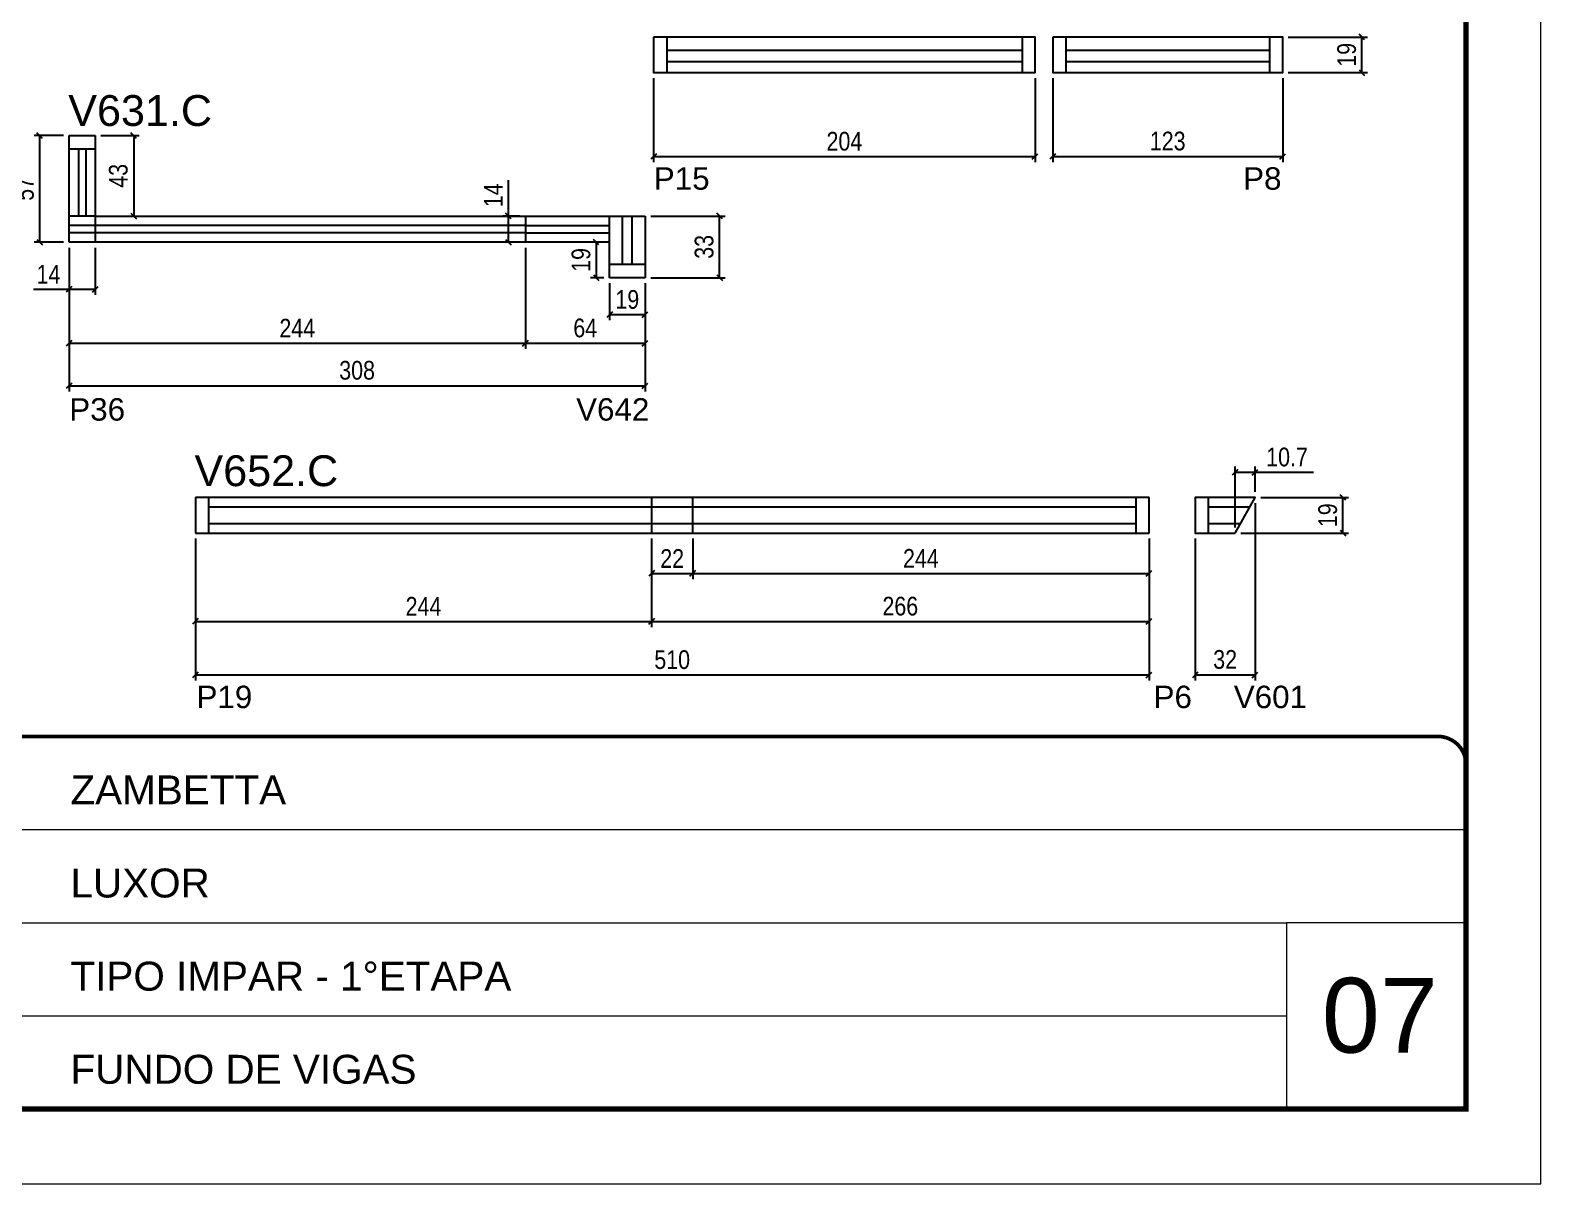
# Model space of a CAD drawing. Extents: x 1959 to 8212, y 239 to 4735.
# Drawn here: x 5819 to 6627, y 2537 to 3154 of the extents above; entities that cross this region are included whole.
import ezdxf

# ---------------------------------------------------------------- set-up
doc = ezdxf.new("R2010")
doc.units = 0
doc.linetypes.add('CONTINUO', pattern=[0])
doc.linetypes.add('DASHED', pattern=[0.75, 0.5, -0.25])
for name, color, linetype in [('5', 5, 'Continuous'), ('COTA', 241, 'Continuous'), ('NOMENCLATURA', 7, 'Continuous'), ('Painéis', 200, 'Continuous'), ('SARR_2.2x7', 40, 'Continuous'), ('SARR_EDITAR', 141, 'Continuous')]:
    doc.layers.add(name, color=color, linetype=linetype)
for name, color, linetype, lineweight in [('CARIMBO', 255, 'Continuous', 9), ('Folhas', 255, 'Continuous', 9), ('SARRAFO DE PRESSAO', 251, 'DASHED', 9)]:
    doc.layers.add(name, color=color, linetype=linetype, lineweight=lineweight)
doc.styles.add('ARIAL', font='arial.ttf')
doc.styles.add('COTA TECNICA', font='techl___.ttf', dxfattribs={"height": 10})
doc.styles.add('COTA TECNICA-50', font='techl___.ttf', dxfattribs={"height": 10})
doc.styles.get("Standard").update_dxf_attribs({"font": 'arial.ttf'})
doc.dimstyles.new('COTA PAINEL-50', dxfattribs={"dimtxt": 10, "dimasz": 3, "dimexe": 3, "dimexo": 3, "dimgap": 3, "dimtad": 1, "dimdec": 1, "dimzin": 12, "dimdsep": 46, "dimtxsty": 'COTA TECNICA-50', "dimblk1": 'OBLIQUE', "dimblk2": 'OBLIQUE', "dimsah": 1, "dimcen": 0.9, "dimclrd": 4, "dimclre": 4, "dimclrt": 240, "dimadec": 1, "dimazin": 3, "dimtfac": 1, "dimtdec": 1, "dimtmove": 0, "dimatfit": 3, "dimfxl": 1, "dimtolj": 1, "dimtzin": 12, "dimarcsym": 0})
doc.dimstyles.new('PAINEL', dxfattribs={"dimtxt": 10, "dimasz": 3, "dimexe": 3, "dimexo": 3, "dimgap": 3, "dimtad": 1, "dimdec": 1, "dimzin": 12, "dimdsep": 46, "dimtxsty": 'COTA TECNICA', "dimblk1": 'OBLIQUE', "dimblk2": 'OBLIQUE', "dimsah": 1, "dimcen": 0.9, "dimclrd": 4, "dimclre": 4, "dimclrt": 240, "dimadec": 1, "dimazin": 3, "dimtfac": 1, "dimtdec": 1, "dimtmove": 0, "dimatfit": 3, "dimfxl": 1, "dimtolj": 1, "dimtzin": 12, "dimarcsym": 0})

# ---------------------------------------------------------------- blocks, each defined once
blk = doc.blocks.new('9999999999')
at = {"color": 30, "linetype": 'CONTINUO'}
for p, q in [((98564.56, 34379.64), (99583.98, 34379.64)), ((98564.56, 34329.83), (99487.98, 34329.83)), ((99583.98, 34329.83), (99487.98, 34329.83)), ((99487.98, 34329.83), (99487.98, 34230.21)), ((98564.56, 34280.02), (99487.98, 34280.02))]:
    blk.add_line(p, q, dxfattribs=at)
at = {"color": 30, "linetype": 'CONTINUO', "const_width": 2}
blk.add_lwpolyline([(99583.98, 34230.21), (99583.98, 34414.45, 0.414214), (99568.98, 34429.45), (98228.98, 34429.45, 0.414214), (98213.98, 34414.45), (98213.98, 34245.21, 0.414214), (98228.98, 34230.21), (99583.98, 34230.21)], format="xyb", dxfattribs=at)
at = {"layer": 'Folhas'}
blk.add_lwpolyline([(98138.98, 34190.21), (99623.98, 34190.21), (99623.98, 35240.21), (98138.98, 35240.21)], close=True, dxfattribs=at)
at = {"layer": 'Folhas', "color": 30, "const_width": 3}
blk.add_lwpolyline([(98213.98, 34230.21), (99583.98, 34230.21), (99583.98, 35200.21), (98213.98, 35200.21)], close=True, dxfattribs=at)
at = {"color": 7, "linetype": 'Continuous', "ltscale": 5, "style": 'ARIAL'}
for s, height, p in [('ZAMBETTA', 15.483, (98837.68, 34393.13)), ('LUXOR', 15.483, (98837.68, 34343.32)), ('TIPO IMPAR - 1°ETAPA', 15.4829, (98837.68, 34293.51)), ('FUNDO DE VIGAS', 15.4829, (98837.68, 34243.7))]:
    blk.add_text(s, height=height, dxfattribs=at).set_placement(p)
blk = doc.blocks.new('_Oblique')
at = {"color": 0, "linetype": 'ByBlock', "lineweight": -2}
blk.add_line((-0.5, -0.5), (0.5, 0.5), dxfattribs=at)
blk = doc.blocks.new('*D97')
at = {"layer": 'COTA', "color": 4, "lineweight": -2, "transparency": 16777216}
for p, q in [((5837.26, 3097.24), (5821.52, 3097.24)), ((5824.52, 3040.24), (5824.52, 3097.24)), ((5837.26, 3040.24), (5821.52, 3040.24))]:
    blk.add_line(p, q, dxfattribs=at)
at = {"layer": 'Defpoints', "color": 0, "transparency": 16777216}
for p in [(5824.52, 3097.24), (5840.26, 3097.24), (5840.26, 3040.24)]:
    blk.add_point(p, dxfattribs=at)
at = {"layer": 'COTA', "color": 4, "lineweight": -2, "transparency": 16777216, "xscale": 3, "yscale": 3, "zscale": 3}
for p, rotation in [((5824.52, 3097.24), 90), ((5824.52, 3040.24), 270)]:
    blk.add_blockref('_Oblique', p, dxfattribs=dict(at, rotation=rotation))
at = {"layer": 'COTA', "color": 240, "transparency": 16777216, "insert": (5816.41, 3068.74), "char_height": 10, "attachment_point": 5, "rotation": 90, "style": 'COTA TECNICA'}
blk.add_mtext('\\A1;57', dxfattribs=at)
blk = doc.blocks.new('*D98')
at = {"layer": 'COTA', "color": 4, "lineweight": -2, "transparency": 16777216}
for p, q in [((6151.26, 3054.24), (6191.08, 3054.24)), ((6188.08, 3021.24), (6188.08, 3054.24)), ((6151.26, 3021.24), (6191.08, 3021.24))]:
    blk.add_line(p, q, dxfattribs=at)
at = {"layer": 'Defpoints', "color": 0, "transparency": 16777216}
for p in [(6148.26, 3054.24), (6188.08, 3054.24), (6148.26, 3021.24)]:
    blk.add_point(p, dxfattribs=at)
at = {"layer": 'COTA', "color": 4, "lineweight": -2, "transparency": 16777216, "xscale": 3, "yscale": 3, "zscale": 3}
for p, rotation in [((6188.08, 3054.24), 90), ((6188.08, 3021.24), 270)]:
    blk.add_blockref('_Oblique', p, dxfattribs=dict(at, rotation=rotation))
at = {"layer": 'COTA', "color": 240, "transparency": 16777216, "insert": (6179.86, 3037.74), "char_height": 10, "attachment_point": 5, "rotation": 90, "style": 'COTA TECNICA'}
blk.add_mtext('\\A1;33', dxfattribs=at)
blk = doc.blocks.new('*D95')
at = {"layer": 'COTA', "color": 4, "lineweight": -2, "transparency": 16777216}
for p, q in [((6129.26, 3018.24), (6129.26, 2998.45)), ((6148.26, 3018.24), (6148.26, 2998.45)), ((6148.26, 3001.45), (6129.26, 3001.45))]:
    blk.add_line(p, q, dxfattribs=at)
at = {"layer": 'Defpoints', "color": 0, "transparency": 16777216}
for p in [(6129.26, 3021.24), (6148.26, 3021.24), (6129.26, 3001.45)]:
    blk.add_point(p, dxfattribs=at)
at = {"layer": 'COTA', "color": 4, "lineweight": -2, "transparency": 16777216, "xscale": 3, "yscale": 3, "zscale": 3, "rotation": 180}
blk.add_blockref('_Oblique', (6129.26, 3001.45), dxfattribs=at)
at = {"layer": 'COTA', "color": 4, "lineweight": -2, "transparency": 16777216, "xscale": 3, "yscale": 3, "zscale": 3}
blk.add_blockref('_Oblique', (6148.26, 3001.45), dxfattribs=at)
at = {"layer": 'COTA', "color": 240, "transparency": 16777216, "insert": (6138.76, 3009.54), "char_height": 10, "attachment_point": 5, "style": 'COTA TECNICA'}
blk.add_mtext('\\A1;19', dxfattribs=at)
blk = doc.blocks.new('*D96')
at = {"layer": 'COTA', "color": 4, "lineweight": -2, "transparency": 16777216}
for p, q in [((6126.26, 3040.24), (6119.1, 3040.24)), ((6122.1, 3040.24), (6122.1, 3021.24)), ((6126.26, 3021.24), (6119.1, 3021.24))]:
    blk.add_line(p, q, dxfattribs=at)
at = {"layer": 'Defpoints', "color": 0, "transparency": 16777216}
for p in [(6129.26, 3040.24), (6122.1, 3021.24), (6129.26, 3021.24)]:
    blk.add_point(p, dxfattribs=at)
at = {"layer": 'COTA', "color": 4, "lineweight": -2, "transparency": 16777216, "xscale": 3, "yscale": 3, "zscale": 3}
for p, rotation in [((6122.1, 3040.24), 90), ((6122.1, 3021.24), 270)]:
    blk.add_blockref('_Oblique', p, dxfattribs=dict(at, rotation=rotation))
at = {"layer": 'COTA', "color": 240, "transparency": 16777216, "insert": (6114.02, 3030.74), "char_height": 10, "attachment_point": 5, "rotation": 90, "style": 'COTA TECNICA'}
blk.add_mtext('\\A1;19', dxfattribs=at)
blk = doc.blocks.new('*D94')
at = {"layer": 'COTA', "color": 4, "lineweight": -2, "transparency": 16777216}
for p, q in [((5857.26, 3097.24), (5877.8, 3097.24)), ((5874.8, 3097.24), (5874.8, 3054.24)), ((5857.26, 3054.24), (5877.8, 3054.24))]:
    blk.add_line(p, q, dxfattribs=at)
at = {"layer": 'Defpoints', "color": 0, "transparency": 16777216}
for p in [(5854.26, 3097.24), (5854.26, 3054.24), (5874.8, 3054.24)]:
    blk.add_point(p, dxfattribs=at)
at = {"layer": 'COTA', "color": 4, "lineweight": -2, "transparency": 16777216, "xscale": 3, "yscale": 3, "zscale": 3}
for p, rotation in [((5874.8, 3097.24), 90), ((5874.8, 3054.24), 270)]:
    blk.add_blockref('_Oblique', p, dxfattribs=dict(at, rotation=rotation))
at = {"layer": 'COTA', "color": 240, "transparency": 16777216, "insert": (5866.59, 3075.74), "char_height": 10, "attachment_point": 5, "rotation": 90, "style": 'COTA TECNICA'}
blk.add_mtext('\\A1;43', dxfattribs=at)
blk = doc.blocks.new('*D99')
at = {"layer": 'COTA', "color": 4, "lineweight": -2, "transparency": 16777216}
for p, q in [((6075.17, 3054.24), (6075.17, 3073.35)), ((6081.26, 3054.24), (6072.17, 3054.24)), ((6075.17, 3040.24), (6075.17, 3054.24)), ((6081.26, 3040.24), (6072.17, 3040.24))]:
    blk.add_line(p, q, dxfattribs=at)
at = {"layer": 'Defpoints', "color": 0, "transparency": 16777216}
for p in [(6075.17, 3054.24), (6084.26, 3054.24), (6084.26, 3040.24)]:
    blk.add_point(p, dxfattribs=at)
at = {"layer": 'COTA', "color": 4, "lineweight": -2, "transparency": 16777216, "xscale": 3, "yscale": 3, "zscale": 3}
for p, rotation in [((6075.17, 3054.24), 90), ((6075.17, 3040.24), 270)]:
    blk.add_blockref('_Oblique', p, dxfattribs=dict(at, rotation=rotation))
at = {"layer": 'COTA', "color": 240, "transparency": 16777216, "insert": (6067.09, 3065.3), "char_height": 10, "attachment_point": 5, "rotation": 90, "style": 'COTA TECNICA'}
blk.add_mtext('\\A1;14', dxfattribs=at)
blk = doc.blocks.new('*D100')
at = {"layer": 'COTA', "color": 4, "lineweight": -2, "transparency": 16777216}
for p, q in [((5840.26, 3037.24), (5840.26, 2960.42)), ((6148.26, 3018.24), (6148.26, 2960.42)), ((5840.26, 2963.42), (6148.26, 2963.42))]:
    blk.add_line(p, q, dxfattribs=at)
at = {"layer": 'Defpoints', "color": 0, "transparency": 16777216}
for p in [(5840.26, 3040.24), (6148.26, 3021.24), (6148.26, 2963.42)]:
    blk.add_point(p, dxfattribs=at)
at = {"layer": 'COTA', "color": 4, "lineweight": -2, "transparency": 16777216, "xscale": 3, "yscale": 3, "zscale": 3, "rotation": 180}
blk.add_blockref('_Oblique', (5840.26, 2963.42), dxfattribs=at)
at = {"layer": 'COTA', "color": 4, "lineweight": -2, "transparency": 16777216, "xscale": 3, "yscale": 3, "zscale": 3}
blk.add_blockref('_Oblique', (6148.26, 2963.42), dxfattribs=at)
at = {"layer": 'COTA', "color": 240, "transparency": 16777216, "insert": (5994.26, 2971.67), "char_height": 10, "attachment_point": 5, "style": 'COTA TECNICA'}
blk.add_mtext('\\A1;308', dxfattribs=at)
blk = doc.blocks.new('*D101')
at = {"layer": 'COTA', "color": 4, "lineweight": -2, "transparency": 16777216}
for p, q in [((5840.26, 3037.24), (5840.26, 3012.02)), ((5854.26, 3037.24), (5854.26, 3012.02)), ((5840.26, 3015.02), (5821.14, 3015.02)), ((5854.26, 3015.02), (5840.26, 3015.02))]:
    blk.add_line(p, q, dxfattribs=at)
at = {"layer": 'Defpoints', "color": 0, "transparency": 16777216}
for p in [(5840.26, 3040.24), (5854.26, 3040.24), (5840.26, 3015.02)]:
    blk.add_point(p, dxfattribs=at)
at = {"layer": 'COTA', "color": 4, "lineweight": -2, "transparency": 16777216, "xscale": 3, "yscale": 3, "zscale": 3, "rotation": 180}
blk.add_blockref('_Oblique', (5840.26, 3015.02), dxfattribs=at)
at = {"layer": 'COTA', "color": 4, "lineweight": -2, "transparency": 16777216, "xscale": 3, "yscale": 3, "zscale": 3}
blk.add_blockref('_Oblique', (5854.26, 3015.02), dxfattribs=at)
at = {"layer": 'COTA', "color": 240, "transparency": 16777216, "insert": (5829.2, 3023.09), "char_height": 10, "attachment_point": 5, "style": 'COTA TECNICA'}
blk.add_mtext('\\A1;14', dxfattribs=at)
blk = doc.blocks.new('*D102')
at = {"layer": 'COTA', "color": 4, "lineweight": -2, "transparency": 16777216}
for p, q in [((5840.26, 3037.24), (5840.26, 2983.2)), ((6084.26, 3037.24), (6084.26, 2983.2)), ((5840.26, 2986.2), (6084.26, 2986.2))]:
    blk.add_line(p, q, dxfattribs=at)
at = {"layer": 'Defpoints', "color": 0, "transparency": 16777216}
for p in [(5840.26, 3040.24), (6084.26, 3040.24), (6084.26, 2986.2)]:
    blk.add_point(p, dxfattribs=at)
at = {"layer": 'COTA', "color": 4, "lineweight": -2, "transparency": 16777216, "xscale": 3, "yscale": 3, "zscale": 3, "rotation": 180}
blk.add_blockref('_Oblique', (5840.26, 2986.2), dxfattribs=at)
at = {"layer": 'COTA', "color": 4, "lineweight": -2, "transparency": 16777216, "xscale": 3, "yscale": 3, "zscale": 3}
blk.add_blockref('_Oblique', (6084.26, 2986.2), dxfattribs=at)
at = {"layer": 'COTA', "color": 240, "transparency": 16777216, "insert": (5962.26, 2994.27), "char_height": 10, "attachment_point": 5, "style": 'COTA TECNICA'}
blk.add_mtext('\\A1;244', dxfattribs=at)
blk = doc.blocks.new('*D103')
at = {"layer": 'COTA', "color": 4, "lineweight": -2, "transparency": 16777216}
for p, q in [((6084.26, 3037.24), (6084.26, 2983.2)), ((6148.26, 3018.24), (6148.26, 2983.2)), ((6084.26, 2986.2), (6148.26, 2986.2))]:
    blk.add_line(p, q, dxfattribs=at)
at = {"layer": 'Defpoints', "color": 0, "transparency": 16777216}
for p in [(6084.26, 3040.24), (6148.26, 3021.24), (6148.26, 2986.2)]:
    blk.add_point(p, dxfattribs=at)
at = {"layer": 'COTA', "color": 4, "lineweight": -2, "transparency": 16777216, "xscale": 3, "yscale": 3, "zscale": 3, "rotation": 180}
blk.add_blockref('_Oblique', (6084.26, 2986.2), dxfattribs=at)
at = {"layer": 'COTA', "color": 4, "lineweight": -2, "transparency": 16777216, "xscale": 3, "yscale": 3, "zscale": 3}
blk.add_blockref('_Oblique', (6148.26, 2986.2), dxfattribs=at)
at = {"layer": 'COTA', "color": 240, "transparency": 16777216, "insert": (6116.26, 2994.3), "char_height": 10, "attachment_point": 5, "style": 'COTA TECNICA'}
blk.add_mtext('\\A1;64', dxfattribs=at)
blk = doc.blocks.new('*D147')
at = {"layer": 'COTA', "color": 4, "linetype": 'ByBlock', "lineweight": -2, "transparency": 16777216}
for p, q in [((5907.75, 2881.7), (5907.75, 2805.8)), ((6417.75, 2881.7), (6417.75, 2805.8)), ((5907.75, 2808.8), (6417.75, 2808.8))]:
    blk.add_line(p, q, dxfattribs=at)
at = {"layer": 'Defpoints', "color": 0, "linetype": 'ByBlock', "transparency": 16777216}
for p in [(5907.75, 2884.7), (6417.75, 2884.7), (6417.75, 2808.8)]:
    blk.add_point(p, dxfattribs=at)
at = {"layer": 'COTA', "color": 4, "linetype": 'ByBlock', "lineweight": -2, "transparency": 16777216, "xscale": 3, "yscale": 3, "zscale": 3, "rotation": 180}
blk.add_blockref('_Oblique', (5907.75, 2808.8), dxfattribs=at)
at = {"layer": 'COTA', "color": 4, "linetype": 'ByBlock', "lineweight": -2, "transparency": 16777216, "xscale": 3, "yscale": 3, "zscale": 3}
blk.add_blockref('_Oblique', (6417.75, 2808.8), dxfattribs=at)
at = {"layer": 'COTA', "color": 240, "linetype": 'ByBlock', "transparency": 16777216, "insert": (6162.75, 2816.91), "char_height": 10, "attachment_point": 5, "style": 'COTA TECNICA-50'}
blk.add_mtext('\\A1;510', dxfattribs=at)
blk = doc.blocks.new('*D148')
at = {"layer": 'COTA', "color": 4, "lineweight": -2, "transparency": 16777216}
for p, q in [((5907.75, 2881.7), (5907.75, 2834.42)), ((6151.75, 2881.7), (6151.75, 2834.42)), ((5907.75, 2837.42), (6151.75, 2837.42))]:
    blk.add_line(p, q, dxfattribs=at)
at = {"layer": 'Defpoints', "color": 0, "transparency": 16777216}
for p in [(5907.75, 2884.7), (6151.75, 2884.7), (6151.75, 2837.42)]:
    blk.add_point(p, dxfattribs=at)
at = {"layer": 'COTA', "color": 4, "lineweight": -2, "transparency": 16777216, "xscale": 3, "yscale": 3, "zscale": 3, "rotation": 180}
blk.add_blockref('_Oblique', (5907.75, 2837.42), dxfattribs=at)
at = {"layer": 'COTA', "color": 4, "lineweight": -2, "transparency": 16777216, "xscale": 3, "yscale": 3, "zscale": 3}
blk.add_blockref('_Oblique', (6151.75, 2837.42), dxfattribs=at)
at = {"layer": 'COTA', "color": 240, "transparency": 16777216, "insert": (6029.75, 2845.49), "char_height": 10, "attachment_point": 5, "style": 'COTA TECNICA'}
blk.add_mtext('\\A1;244', dxfattribs=at)
blk = doc.blocks.new('*D149')
at = {"layer": 'COTA', "color": 4, "lineweight": -2, "transparency": 16777216}
for p, q in [((6151.75, 2881.7), (6151.75, 2834.42)), ((6417.75, 2881.7), (6417.75, 2834.42)), ((6151.75, 2837.42), (6417.75, 2837.42))]:
    blk.add_line(p, q, dxfattribs=at)
at = {"layer": 'Defpoints', "color": 0, "transparency": 16777216}
for p in [(6151.75, 2884.7), (6417.75, 2884.7), (6417.75, 2837.42)]:
    blk.add_point(p, dxfattribs=at)
at = {"layer": 'COTA', "color": 4, "lineweight": -2, "transparency": 16777216, "xscale": 3, "yscale": 3, "zscale": 3, "rotation": 180}
blk.add_blockref('_Oblique', (6151.75, 2837.42), dxfattribs=at)
at = {"layer": 'COTA', "color": 4, "lineweight": -2, "transparency": 16777216, "xscale": 3, "yscale": 3, "zscale": 3}
blk.add_blockref('_Oblique', (6417.75, 2837.42), dxfattribs=at)
at = {"layer": 'COTA', "color": 240, "transparency": 16777216, "insert": (6284.75, 2845.52), "char_height": 10, "attachment_point": 5, "style": 'COTA TECNICA'}
blk.add_mtext('\\A1;266', dxfattribs=at)
blk = doc.blocks.new('*D150')
at = {"layer": 'COTA', "color": 4, "lineweight": -2, "transparency": 16777216}
for p, q in [((6151.75, 2881.7), (6151.75, 2860.06)), ((6173.75, 2881.7), (6173.75, 2860.06)), ((6151.75, 2863.06), (6173.75, 2863.06))]:
    blk.add_line(p, q, dxfattribs=at)
at = {"layer": 'Defpoints', "color": 0, "transparency": 16777216}
for p in [(6151.75, 2884.7), (6173.75, 2884.7), (6173.75, 2863.06)]:
    blk.add_point(p, dxfattribs=at)
at = {"layer": 'COTA', "color": 4, "lineweight": -2, "transparency": 16777216, "xscale": 3, "yscale": 3, "zscale": 3, "rotation": 180}
blk.add_blockref('_Oblique', (6151.75, 2863.06), dxfattribs=at)
at = {"layer": 'COTA', "color": 4, "lineweight": -2, "transparency": 16777216, "xscale": 3, "yscale": 3, "zscale": 3}
blk.add_blockref('_Oblique', (6173.75, 2863.06), dxfattribs=at)
at = {"layer": 'COTA', "color": 240, "transparency": 16777216, "insert": (6162.75, 2871.06), "char_height": 10, "attachment_point": 5, "style": 'COTA TECNICA'}
blk.add_mtext('\\A1;22', dxfattribs=at)
blk = doc.blocks.new('*D151')
at = {"layer": 'COTA', "color": 4, "lineweight": -2, "transparency": 16777216}
for p, q in [((6173.75, 2881.7), (6173.75, 2860.06)), ((6417.75, 2881.7), (6417.75, 2860.06)), ((6173.75, 2863.06), (6417.75, 2863.06))]:
    blk.add_line(p, q, dxfattribs=at)
at = {"layer": 'Defpoints', "color": 0, "transparency": 16777216}
for p in [(6173.75, 2884.7), (6417.75, 2884.7), (6417.75, 2863.06)]:
    blk.add_point(p, dxfattribs=at)
at = {"layer": 'COTA', "color": 4, "lineweight": -2, "transparency": 16777216, "xscale": 3, "yscale": 3, "zscale": 3, "rotation": 180}
blk.add_blockref('_Oblique', (6173.75, 2863.06), dxfattribs=at)
at = {"layer": 'COTA', "color": 4, "lineweight": -2, "transparency": 16777216, "xscale": 3, "yscale": 3, "zscale": 3}
blk.add_blockref('_Oblique', (6417.75, 2863.06), dxfattribs=at)
at = {"layer": 'COTA', "color": 240, "transparency": 16777216, "insert": (6295.75, 2871.13), "char_height": 10, "attachment_point": 5, "style": 'COTA TECNICA'}
blk.add_mtext('\\A1;244', dxfattribs=at)
blk = doc.blocks.new('*D167')
at = {"layer": 'COTA', "color": 4, "linetype": 'ByBlock', "lineweight": -2, "transparency": 16777216}
for p, q in [((6152.85, 3127.94), (6152.85, 3083.07)), ((6356.85, 3127.94), (6356.85, 3083.07)), ((6152.85, 3086.07), (6356.85, 3086.07))]:
    blk.add_line(p, q, dxfattribs=at)
at = {"layer": 'Defpoints', "color": 0, "linetype": 'ByBlock', "transparency": 16777216}
for p in [(6152.85, 3130.94), (6356.85, 3130.94), (6356.85, 3086.07)]:
    blk.add_point(p, dxfattribs=at)
at = {"layer": 'COTA', "color": 4, "linetype": 'ByBlock', "lineweight": -2, "transparency": 16777216, "xscale": 3, "yscale": 3, "zscale": 3, "rotation": 180}
blk.add_blockref('_Oblique', (6152.85, 3086.07), dxfattribs=at)
at = {"layer": 'COTA', "color": 4, "linetype": 'ByBlock', "lineweight": -2, "transparency": 16777216, "xscale": 3, "yscale": 3, "zscale": 3}
blk.add_blockref('_Oblique', (6356.85, 3086.07), dxfattribs=at)
at = {"layer": 'COTA', "color": 240, "linetype": 'ByBlock', "transparency": 16777216, "insert": (6254.85, 3094.17), "char_height": 10, "attachment_point": 5, "style": 'COTA TECNICA-50'}
blk.add_mtext('\\A1;204', dxfattribs=at)
blk = doc.blocks.new('*D168')
at = {"layer": 'COTA', "color": 4, "linetype": 'ByBlock', "lineweight": -2, "transparency": 16777216}
for p, q in [((6366.24, 3127.94), (6366.24, 3083.07)), ((6489.24, 3127.94), (6489.24, 3083.07)), ((6366.24, 3086.07), (6489.24, 3086.07))]:
    blk.add_line(p, q, dxfattribs=at)
at = {"layer": 'Defpoints', "color": 0, "linetype": 'ByBlock', "transparency": 16777216}
for p in [(6366.24, 3130.94), (6489.24, 3130.94), (6489.24, 3086.07)]:
    blk.add_point(p, dxfattribs=at)
at = {"layer": 'COTA', "color": 4, "linetype": 'ByBlock', "lineweight": -2, "transparency": 16777216, "xscale": 3, "yscale": 3, "zscale": 3, "rotation": 180}
blk.add_blockref('_Oblique', (6366.24, 3086.07), dxfattribs=at)
at = {"layer": 'COTA', "color": 4, "linetype": 'ByBlock', "lineweight": -2, "transparency": 16777216, "xscale": 3, "yscale": 3, "zscale": 3}
blk.add_blockref('_Oblique', (6489.24, 3086.07), dxfattribs=at)
at = {"layer": 'COTA', "color": 240, "linetype": 'ByBlock', "transparency": 16777216, "insert": (6427.74, 3094.29), "char_height": 10, "attachment_point": 5, "style": 'COTA TECNICA-50'}
blk.add_mtext('\\A1;123', dxfattribs=at)
blk = doc.blocks.new('*D169')
at = {"layer": 'COTA', "color": 4, "lineweight": -2, "transparency": 16777216}
for p, q in [((6492.24, 3149.94), (6534.57, 3149.94)), ((6531.57, 3130.94), (6531.57, 3149.94)), ((6492.24, 3130.94), (6534.57, 3130.94))]:
    blk.add_line(p, q, dxfattribs=at)
at = {"layer": 'Defpoints', "color": 0, "transparency": 16777216}
for p in [(6489.24, 3149.94), (6531.57, 3149.94), (6489.24, 3130.94)]:
    blk.add_point(p, dxfattribs=at)
at = {"layer": 'COTA', "color": 4, "lineweight": -2, "transparency": 16777216, "xscale": 3, "yscale": 3, "zscale": 3}
for p, rotation in [((6531.57, 3149.94), 90), ((6531.57, 3130.94), 270)]:
    blk.add_blockref('_Oblique', p, dxfattribs=dict(at, rotation=rotation))
at = {"layer": 'COTA', "color": 240, "transparency": 16777216, "insert": (6523.48, 3140.44), "char_height": 10, "attachment_point": 5, "rotation": 90, "style": 'COTA TECNICA'}
blk.add_mtext('\\A1;19', dxfattribs=at)
blk = doc.blocks.new('*D359')
at = {"layer": 'COTA', "color": 4, "lineweight": -2, "transparency": 16777216}
for p, q in [((6477.48, 2903.7), (6524.44, 2903.7)), ((6521.44, 2884.7), (6521.44, 2903.7)), ((6466.81, 2884.7), (6524.44, 2884.7))]:
    blk.add_line(p, q, dxfattribs=at)
at = {"layer": 'Defpoints', "color": 0, "transparency": 16777216}
for p in [(6474.48, 2903.7), (6521.44, 2903.7), (6463.81, 2884.7)]:
    blk.add_point(p, dxfattribs=at)
at = {"layer": 'COTA', "color": 4, "lineweight": -2, "transparency": 16777216, "xscale": 3, "yscale": 3, "zscale": 3}
for p, rotation in [((6521.44, 2903.7), 90), ((6521.44, 2884.7), 270)]:
    blk.add_blockref('_Oblique', p, dxfattribs=dict(at, rotation=rotation))
at = {"layer": 'COTA', "color": 240, "transparency": 16777216, "insert": (6513.35, 2894.2), "char_height": 10, "attachment_point": 5, "rotation": 90, "style": 'COTA TECNICA'}
blk.add_mtext('\\A1;19', dxfattribs=at)
blk = doc.blocks.new('*D360')
at = {"layer": 'COTA', "color": 4, "lineweight": -2, "transparency": 16777216}
for p, q in [((6474.48, 2900.7), (6474.48, 2805.8)), ((6442.44, 2881.7), (6442.44, 2805.8)), ((6442.44, 2808.8), (6474.48, 2808.8))]:
    blk.add_line(p, q, dxfattribs=at)
at = {"layer": 'Defpoints', "color": 0, "transparency": 16777216}
for p in [(6474.48, 2903.7), (6442.44, 2884.7), (6474.48, 2808.8)]:
    blk.add_point(p, dxfattribs=at)
at = {"layer": 'COTA', "color": 4, "lineweight": -2, "transparency": 16777216, "xscale": 3, "yscale": 3, "zscale": 3, "rotation": 180}
blk.add_blockref('_Oblique', (6442.44, 2808.8), dxfattribs=at)
at = {"layer": 'COTA', "color": 4, "lineweight": -2, "transparency": 16777216, "xscale": 3, "yscale": 3, "zscale": 3}
blk.add_blockref('_Oblique', (6474.48, 2808.8), dxfattribs=at)
at = {"layer": 'COTA', "color": 240, "transparency": 16777216, "insert": (6458.46, 2817.02), "char_height": 10, "attachment_point": 5, "style": 'COTA TECNICA'}
blk.add_mtext('\\A1;32', dxfattribs=at)
blk = doc.blocks.new('*D361')
at = {"layer": 'COTA', "color": 4, "lineweight": -2, "transparency": 16777216}
for p, q in [((6463.81, 2887.7), (6463.81, 2920.18)), ((6463.81, 2917.18), (6474.48, 2917.18)), ((6474.48, 2906.7), (6474.48, 2920.18)), ((6474.48, 2917.18), (6505.66, 2917.18))]:
    blk.add_line(p, q, dxfattribs=at)
at = {"layer": 'Defpoints', "color": 0, "transparency": 16777216}
for p in [(6474.48, 2917.18), (6474.48, 2903.7), (6463.81, 2884.7)]:
    blk.add_point(p, dxfattribs=at)
at = {"layer": 'COTA', "color": 4, "lineweight": -2, "transparency": 16777216, "xscale": 3, "yscale": 3, "zscale": 3, "rotation": 180}
blk.add_blockref('_Oblique', (6463.81, 2917.18), dxfattribs=at)
at = {"layer": 'COTA', "color": 4, "lineweight": -2, "transparency": 16777216, "xscale": 3, "yscale": 3, "zscale": 3}
blk.add_blockref('_Oblique', (6474.48, 2917.18), dxfattribs=at)
at = {"layer": 'COTA', "color": 240, "transparency": 16777216, "insert": (6491.57, 2925.28), "char_height": 10, "attachment_point": 5, "style": 'COTA TECNICA'}
blk.add_mtext('\\A1;10.7', dxfattribs=at)

msp = doc.modelspace()

# ---------------------------------------------------------------- linework, layer by layer
at = {"layer": 'COTA'}
for p, q in [((5854.26, 3054.24), (5840.26, 3054.24)), ((6129.26, 3040.24), (6129.26, 3054.24))]:
    msp.add_line(p, q, dxfattribs=at)
at = {"layer": 'Painéis', "linetype": 'ByBlock'}
for p, q in [((5840.26, 3040.24), (5840.26, 3097.24)), ((5840.26, 3097.24), (5854.26, 3097.24)), ((5854.26, 3097.24), (5854.26, 3040.24)), ((5854.26, 3054.24), (6148.26, 3054.24)), ((6084.26, 3054.24), (6084.26, 3040.24)), ((6148.26, 3054.24), (6148.26, 3021.24)), ((6129.26, 3040.24), (5840.26, 3040.24)), ((6129.26, 3021.24), (6129.26, 3040.24)), ((6148.26, 3021.24), (6129.26, 3021.24)), ((5907.75, 2903.7), (5907.75, 2884.7)), ((6417.75, 2903.7), (5907.75, 2903.7)), ((6151.75, 2903.7), (6151.75, 2884.7)), ((6173.75, 2884.7), (6173.75, 2903.7)), ((6417.75, 2884.7), (6417.75, 2903.7)), ((5907.75, 2884.7), (6417.75, 2884.7))]:
    msp.add_line(p, q, dxfattribs=at)
for points in [[(6152.85, 3149.94), (6152.85, 3130.94), (6356.85, 3130.94), (6356.85, 3149.94)], [(6366.24, 3149.94), (6366.24, 3130.94), (6489.24, 3130.94), (6489.24, 3149.94)], [(6463.81, 2884.7), (6474.48, 2903.7), (6452.73, 2903.7), (6442.44, 2903.7), (6442.44, 2884.7)]]:
    msp.add_lwpolyline(points, close=True, dxfattribs=at)
at = {"layer": 'SARR_2.2x7', "linetype": 'Continuous'}
for p, q in [((6159.85, 3149.94), (6159.85, 3130.94)), ((6159.85, 3142.94), (6349.85, 3142.94)), ((6349.85, 3149.94), (6349.85, 3130.94)), ((6373.24, 3149.94), (6373.24, 3130.94)), ((6373.24, 3142.94), (6482.24, 3142.94)), ((6482.24, 3149.94), (6482.24, 3130.94)), ((6159.85, 3136.94), (6349.85, 3136.94)), ((6373.24, 3136.94), (6482.24, 3136.94)), ((5840.26, 3090.24), (5854.26, 3090.24)), ((6136.26, 3028.24), (6136.26, 3054.24)), ((6141.26, 3054.24), (6141.26, 3028.24)), ((6148.26, 3028.24), (6129.26, 3028.24)), ((5914.75, 2903.7), (5914.75, 2884.7)), ((6410.75, 2903.7), (6410.75, 2884.7)), ((6449.44, 2903.7), (6449.44, 2884.7)), ((5914.75, 2898.7), (6151.75, 2898.7)), ((6151.75, 2898.7), (6410.75, 2898.7)), ((6449.44, 2898.7), (6471.67, 2898.7)), ((5914.75, 2889.7), (6151.75, 2889.7)), ((6151.75, 2889.7), (6410.75, 2889.7)), ((6449.44, 2889.7), (6466.62, 2889.7))]:
    msp.add_line(p, q, dxfattribs=at)
at = {"layer": 'SARR_EDITAR', "linetype": 'Continuous'}
for p, q in [((5845.26, 3090.24), (5845.26, 3054.24)), ((5849.26, 3090.24), (5849.26, 3054.24)), ((6084.26, 3049.24), (5840.26, 3049.24)), ((6084.26, 3049.24), (6129.26, 3049.24)), ((6084.26, 3045.24), (5840.26, 3045.24)), ((6084.26, 3045.24), (6129.26, 3045.24))]:
    msp.add_line(p, q, dxfattribs=at)

# ---------------------------------------------------------------- block references
at = {"layer": 'SARRAFO DE PRESSAO', "color": 6, "linetype": 'ByBlock'}
msp.add_blockref('9999999999', (-92996.71, -31653.56), dxfattribs=at)

# ---------------------------------------------------------------- texts
at = {"layer": '5', "linetype": 'Continuous'}
for s, rotation, p in [('P15', 0.00004, (6152.94, 3068.31)), ('P8', 359.99996, (6468.1, 3068.31)), ('P36', 359.99996, (5840.34, 2944.81)), ('V642', 359.99996, (6111.39, 2944.81)), ('P19', 359.99996, (5908.39, 2791.04)), ('P6', 359.99996, (6420.2, 2791.04)), ('V601', 359.99996, (6463.1, 2791.04))]:
    msp.add_text(s, height=12, rotation=rotation, dxfattribs=at).set_placement(p)
at = {"layer": 'CARIMBO', "style": 'ARIAL'}
msp.add_text('07', height=40, dxfattribs=at).set_placement((6510.13, 2606.79))
at = {"layer": 'NOMENCLATURA', "linetype": 'Continuous'}
for s, p in [('V631.C', (5839.79, 3102.4)), ('V652.C', (5907.28, 2909.76))]:
    msp.add_text(s, height=16.5, dxfattribs=at).set_placement(p)

# ---------------------------------------------------------------- dimensions: what is measured, and where the dimension line sits
at = {"layer": 'COTA'}
for base, p1, p2, angle, picture, middle in [((6531.57, 3149.94), (6489.24, 3130.94), (6489.24, 3149.94), 90, '*D169', (6523.48, 3140.44)), ((5824.52, 3097.24), (5840.26, 3040.24), (5840.26, 3097.24), 270, '*D97', (5816.41, 3068.74)), ((5874.8, 3054.24), (5854.26, 3097.24), (5854.26, 3054.24), 270, '*D94', (5866.59, 3075.74)), ((6075.17, 3054.24), (6084.26, 3040.24), (6084.26, 3054.24), 270, '*D99', (6067.09, 3065.3)), ((6188.08, 3054.24), (6148.26, 3021.24), (6148.26, 3054.24), 270, '*D98', (6179.86, 3037.74)), ((6122.1, 3021.24), (6129.26, 3040.24), (6129.26, 3021.24), 270, '*D96', (6114.02, 3030.74)), ((6521.44, 2903.7), (6463.81, 2884.7), (6474.48, 2903.7), 90, '*D359', (6513.35, 2894.2))]:
    dim = msp.add_linear_dim(base=base, p1=p1, p2=p2, angle=angle, dimstyle='PAINEL', dxfattribs=at)
    dim.commit()
    dim.dimension.update_dxf_attribs({"geometry": picture, "text_midpoint": middle})
at = {"layer": 'COTA', "color": 1, "linetype": 'ByBlock'}
for base, p1, p2, picture, middle in [((6356.85, 3086.07), (6152.85, 3130.94), (6356.85, 3130.94), '*D167', (6254.85, 3094.17)), ((6489.24, 3086.07), (6366.24, 3130.94), (6489.24, 3130.94), '*D168', (6427.74, 3094.29)), ((6417.75, 2808.8), (5907.75, 2884.7), (6417.75, 2884.7), '*D147', (6162.75, 2816.91))]:
    dim = msp.add_linear_dim(base=base, p1=p1, p2=p2, dimstyle='COTA PAINEL-50', override={"dimarcsym": 1}, dxfattribs=at)
    dim.commit()
    dim.dimension.update_dxf_attribs({"geometry": picture, "text_midpoint": middle})
at = {"layer": 'COTA'}
for base, p1, p2, picture, middle in [((5840.26, 3015.02), (5854.26, 3040.24), (5840.26, 3040.24), '*D101', (5829.2, 3023.09)), ((6148.26, 2963.42), (5840.26, 3040.24), (6148.26, 3021.24), '*D100', (5994.26, 2971.67)), ((6129.26, 3001.45), (6148.26, 3021.24), (6129.26, 3021.24), '*D95', (6138.76, 3009.54)), ((6474.48, 2917.18), (6463.81, 2884.7), (6474.48, 2903.7), '*D361', (6491.57, 2925.28)), ((6474.48, 2808.8), (6442.44, 2884.7), (6474.48, 2903.7), '*D360', (6458.46, 2817.02)), ((6151.75, 2837.42), (5907.75, 2884.7), (6151.75, 2884.7), '*D148', (6029.75, 2845.49)), ((6173.75, 2863.06), (6151.75, 2884.7), (6173.75, 2884.7), '*D150', (6162.75, 2871.06))]:
    dim = msp.add_linear_dim(base=base, p1=p1, p2=p2, dimstyle='PAINEL', dxfattribs=at)
    dim.commit()
    dim.dimension.update_dxf_attribs({"geometry": picture, "text_midpoint": middle})
for base, p1, p2, picture, middle in [((6084.26, 2986.2), (5840.26, 3040.24), (6084.26, 3040.24), '*D102', (5962.26, 2994.27)), ((6148.26, 2986.2), (6084.26, 3040.24), (6148.26, 3021.24), '*D103', (6116.26, 2994.3)), ((6417.75, 2837.42), (6151.75, 2884.7), (6417.75, 2884.7), '*D149', (6284.75, 2845.52)), ((6417.75, 2863.06), (6173.75, 2884.7), (6417.75, 2884.7), '*D151', (6295.75, 2871.13))]:
    dim = msp.add_linear_dim(base=base, p1=p1, p2=p2, dimstyle='PAINEL', override={"dimtmove": 1}, dxfattribs=at)
    dim.commit()
    dim.dimension.update_dxf_attribs({"geometry": picture, "text_midpoint": middle})

doc.saveas('drawing.dxf')
